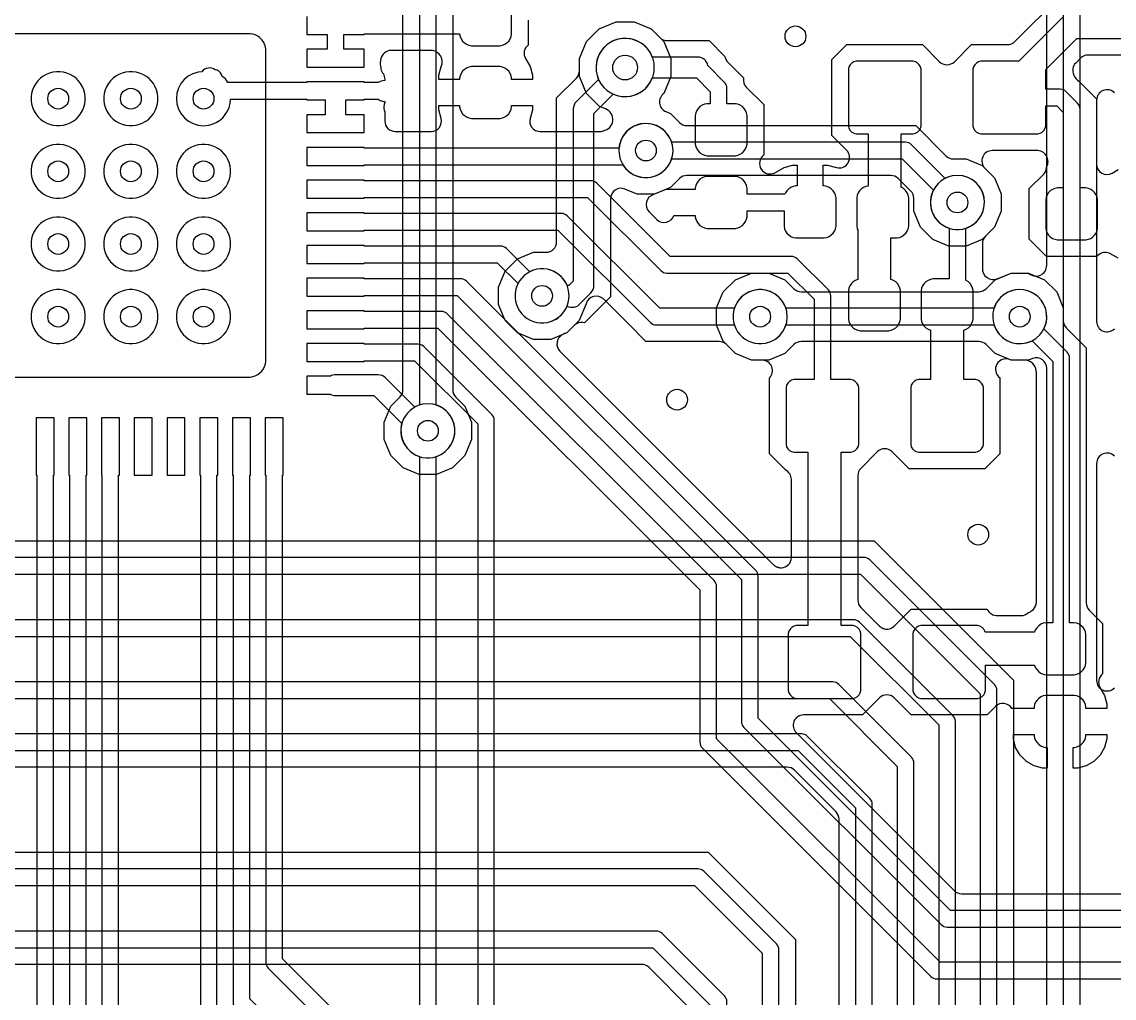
# Model space of a CAD drawing. Header units: millimetres. Extents: x -12.6 to 79.4, y -27 to 65.1.
# Drawn here: x -4.33 to 9.03, y 4.36 to 16.31 of the extents above; entities that cross this region are included whole.
import ezdxf

# ---------------------------------------------------------------- set-up
doc = ezdxf.new("R2010")
doc.units = ezdxf.units.MM

msp = doc.modelspace()

# ---------------------------------------------------------------- linework, layer by layer
at = {"layer": '16_copper'}
for points in [[(9.374, -7.072), (8.611, -6.308), (8.611, 19.685, 0.198912), (8.581, 19.757), (7.618, 20.72), (7.614, 20.739, 0.120111), (7.583, 20.791), (6.694, 21.68, 0.198912), (6.604, 21.717), (2.286, 21.717, 0.198912), (2.196, 21.68), (1.523, 21.006, 0.966787), (1.251, 20.404), (1.291, 20.388, 0.644022), (1.702, 20.827), (2.339, 21.463), (6.551, 21.463), (7.403, 20.611, 0.161413), (7.475, 20.576), (8.407, 19.643), (8.407, -6.35, 0.198912), (8.437, -6.422), (9.231, -7.215)], [(0.533, 19.751), (0.533, 11.618), (0.529, 11.616), (0.489, 11.6), (0.451, 11.578), (0.417, 11.552), (0.386, 11.521), (0.36, 11.487), (0.338, 11.449), (0.322, 11.409), (0.31, 11.368), (0.305, 11.325), (0.305, 11.281), (0.31, 11.238), (0.322, 11.197), (0.338, 11.157), (0.36, 11.119), (0.386, 11.085), (0.417, 11.054), (0.451, 11.028), (0.489, 11.006), (0.529, 10.99), (0.57, 10.978), (0.613, 10.973), (0.657, 10.973), (0.7, 10.978, 0.773262), (0.737, 11.618), (0.737, 19.751, 0.943616)], [(0.94, 16.636), (0.94, 11.805, 0.198912), (0.977, 11.715), (1.087, 11.605), (1.168, 11.409), (1.168, 11.197), (1.087, 11.001), (0.937, 10.851), (0.741, 10.77), (0.529, 10.77), (0.333, 10.851), (0.183, 11.001), (0.102, 11.197), (0.102, 11.409), (0.183, 11.605), (0.293, 11.715, 0.198912), (0.33, 11.805), (0.33, 19.564, 0.198912)], [(8.204, -6.476), (8.204, 12.069, 0.514611), (8.036, 12.189), (8.029, 12.187), (7.98, 12.167), (7.768, 12.167), (7.572, 12.248), (7.462, 12.358, 0.198912), (7.372, 12.395), (5.201, 12.395, 0.198912), (5.111, 12.358), (5.001, 12.248), (4.805, 12.167), (4.593, 12.167), (4.397, 12.248), (4.247, 12.398), (4.166, 12.594), (4.166, 12.806), (4.247, 13.002), (4.397, 13.152), (4.593, 13.233), (4.805, 13.233), (5.001, 13.152), (5.111, 13.042, 0.198912), (5.201, 13.005), (7.372, 13.005, 0.198912), (7.462, 13.042), (7.572, 13.152), (7.768, 13.233), (7.98, 13.233, 0.667923), (8.204, 13.331), (8.204, 16.694, 0.534518)], [(9.031, 15.439, 0.668179), (8.814, 15.349), (8.814, 12.641, 0.668185), (9.031, 12.551)], [(9.031, 10.994, 0.668179), (8.814, 10.904), (8.814, 8.247, 0.668185), (9.031, 8.157)], [(9.44, -9.423), (7.595, -7.578), (7.595, 8.128, 0.198912), (7.565, 8.2), (6.041, 9.724, 0.198912), (5.969, 9.754), (-7.432, 9.754, 0.943616), (-8.072, 9.587), (-8.06, 9.546, 0.722243), (-7.432, 9.55), (5.927, 9.55), (7.391, 8.086), (7.391, -7.62, 0.198912), (7.421, -7.692), (9.326, -9.597, 0.198912)], [(-7.245, 9.957), (6.095, 9.957), (7.798, 8.254), (7.798, -7.441, 0.198912)], [(9.313, -10.058), (7.087, -7.832), (7.087, 7.747, 0.198912), (7.057, 7.819), (5.914, 8.962, 0.198912), (5.842, 8.992), (-8.067, 8.992, 0.943616), (-8.707, 8.825), (-8.695, 8.784, 0.722243), (-8.067, 8.788), (5.8, 8.788), (6.883, 7.705), (6.883, -7.874, 0.198912), (6.913, -7.946), (9.199, -10.232, 0.198912)], [(12.234, -16.662), (6.579, -11.007), (6.579, 7.239, 0.198912), (6.549, 7.311), (5.66, 8.2, 0.198912), (5.588, 8.23), (-8.702, 8.23, 0.943616), (-9.342, 8.063), (-9.33, 8.022, 0.722243), (-8.702, 8.026), (5.546, 8.026), (6.375, 7.197), (6.375, -11.049, 0.198912), (6.405, -11.121), (12.12, -16.836, 0.198912)], [(11.642, -17.213), (6.071, -11.642), (6.071, 6.731, 0.198912), (6.041, 6.803), (5.279, 7.565, 0.198912), (5.207, 7.595), (-9.337, 7.595, 0.943616), (-9.977, 7.428), (-9.965, 7.387, 0.722243), (-9.337, 7.391), (5.165, 7.391), (5.867, 6.689), (5.867, -11.684, 0.198912), (5.897, -11.756), (11.498, -17.357)], [(5.664, -11.81), (5.664, 6.552, 0.198912), (5.627, 6.642), (5.118, 7.151, 0.198912), (5.028, 7.188), (-9.15, 7.188, 0.198912)], [(11.218, -18.694), (4.928, -12.404), (4.928, 4.953, 0.198912), (4.898, 5.025), (4.009, 5.914, 0.198912), (3.937, 5.944), (-10.607, 5.944, 0.943616), (-11.247, 5.777), (-11.235, 5.736, 0.722243), (-10.607, 5.74), (3.895, 5.74), (4.724, 4.911), (4.724, -12.446, 0.198912), (4.754, -12.518), (11.104, -18.868, 0.198912)], [(-10.42, 6.147), (4.063, 6.147), (5.131, 5.079), (5.131, -12.267, 0.198912)], [(10.218, -18.852), (4.318, -12.952), (4.318, -12.7, 0.161412), (4.293, -12.624), (4.293, 4.318, 0.198912), (4.263, 4.39), (3.501, 5.152, 0.198912), (3.429, 5.182), (-11.242, 5.182, 0.943616), (-11.882, 5.015), (-11.87, 4.974, 0.722243), (-11.242, 4.978), (3.387, 4.978), (4.089, 4.276), (4.089, -12.625), (4.078, -12.642, 0.120111), (4.064, -12.7), (4.064, -13.005, 0.198912), (4.101, -13.095), (10.038, -19.032)], [(3.849, 4.229), (3.34, 4.738, 0.198912), (3.25, 4.775), (-7.718, 4.775, 0.767326), (-7.781, 4.538), (-7.171, 4.186)]]:
    msp.add_lwpolyline(points, format="xyb", dxfattribs=at)
for points in [[(1.926, 12.421), (1.73, 12.502), (1.58, 12.652), (1.499, 12.848), (1.499, 13.06), (1.58, 13.256), (1.73, 13.406), (1.926, 13.487), (2.083, 13.487, 0.414214), (2.21, 13.614), (2.21, 15.377), (2.452, 15.619, 0.198912), (2.489, 15.709), (2.489, 15.859), (2.574, 16.065), (2.731, 16.222), (2.937, 16.307), (3.159, 16.307), (3.365, 16.222), (3.522, 16.065), (3.607, 15.859), (3.607, 15.637), (3.522, 15.431, 0.593748), (3.547, 15.208), (3.604, 15.184), (3.714, 15.074, 0.198912), (3.804, 15.037), (6.603, 15.037), (6.972, 14.668, 0.198912), (7.062, 14.63), (7.218, 14.63), (7.414, 14.549), (7.564, 14.399), (7.645, 14.203), (7.645, 13.991), (7.564, 13.795), (7.414, 13.645), (7.218, 13.564), (7.006, 13.564), (6.81, 13.645), (6.66, 13.795), (6.579, 13.991), (6.579, 14.147, 0.198912), (6.541, 14.237), (6.388, 14.39, 0.198912), (6.298, 14.427), (3.804, 14.427, 0.198912), (3.714, 14.39), (3.604, 14.28), (3.408, 14.199), (3.196, 14.199), (3.046, 14.261, 0.534518), (2.87, 14.143), (2.87, 12.944), (2.55, 12.624, 0.281574), (2.419, 12.587), (2.334, 12.502), (2.138, 12.421)], [(2.097, 12.629, 0.233169), (2.329, 12.808), (2.337, 12.827, 0.344151), (2.503, 12.864), (2.63, 12.991, 0.198912), (2.667, 13.081), (2.667, 15.187), (2.903, 15.423, 0.981268), (3.206, 16.068), (3.163, 16.085, 0.65459), (2.723, 15.603), (2.45, 15.33, 0.198912), (2.413, 15.24), (2.413, 13.134), (2.36, 13.081), (2.337, 13.081), (2.329, 13.1), (2.307, 13.138), (2.281, 13.172), (2.25, 13.203), (2.216, 13.229), (2.178, 13.251), (2.138, 13.267), (2.097, 13.279), (2.054, 13.284), (2.01, 13.284), (1.967, 13.279), (1.926, 13.267), (1.886, 13.251), (1.848, 13.229), (1.814, 13.203), (1.783, 13.172), (1.757, 13.138), (1.735, 13.1), (1.719, 13.06), (1.707, 13.019), (1.702, 12.976), (1.702, 12.932), (1.707, 12.889), (1.719, 12.848), (1.735, 12.808), (1.757, 12.77), (1.783, 12.736), (1.814, 12.705), (1.848, 12.679), (1.886, 12.657), (1.926, 12.641), (1.967, 12.629), (2.01, 12.624), (2.054, 12.624)], [(7.177, 13.772, 1), (7.047, 14.422), (7.006, 14.41, 0.036468), (6.961, 14.391), (6.549, 14.804, 0.198912), (6.477, 14.834), (3.617, 14.834, 0.943616), (2.977, 14.667), (2.989, 14.626, 0.722243), (3.617, 14.63), (6.435, 14.63), (6.818, 14.248), (6.815, 14.243), (6.799, 14.203), (6.787, 14.162), (6.782, 14.119), (6.782, 14.075), (6.787, 14.032), (6.799, 13.991), (6.815, 13.951), (6.837, 13.913), (6.863, 13.879), (6.894, 13.848), (6.928, 13.822), (6.966, 13.8), (7.006, 13.784), (7.047, 13.772), (7.09, 13.767), (7.134, 13.767)], [(4.764, 12.375, 0.271945), (5.014, 12.598), (7.559, 12.598, 0.943616), (8.199, 12.765), (8.187, 12.806, 0.722243), (7.559, 12.802), (5.014, 12.802), (5.012, 12.806), (4.996, 12.846), (4.974, 12.884), (4.948, 12.918), (4.917, 12.949), (4.883, 12.975), (4.845, 12.997), (4.805, 13.013), (4.764, 13.025), (4.721, 13.03), (4.677, 13.03), (4.634, 13.025), (4.593, 13.013), (4.553, 12.997), (4.515, 12.975), (4.481, 12.949), (4.45, 12.918), (4.424, 12.884), (4.402, 12.846), (4.386, 12.806), (4.374, 12.765), (4.369, 12.722), (4.369, 12.678), (4.374, 12.635), (4.386, 12.594), (4.402, 12.554), (4.424, 12.516), (4.45, 12.482), (4.481, 12.451), (4.515, 12.425), (4.553, 12.403), (4.593, 12.387), (4.634, 12.375), (4.677, 12.37), (4.721, 12.37)]]:
    msp.add_lwpolyline(points, format="xyb", close=True, dxfattribs=at)
at = {"layer": '1_copper'}
for points in [[(1.862, 16.329), (1.862, 16.023, 0.379162), (1.83, 15.857), (1.885, 15.761), (1.913, 15.656), (1.913, 15.601), (1.659, 15.601), (1.659, 15.617), (1.653, 15.648), (1.641, 15.676), (1.624, 15.702), (1.602, 15.725), (1.576, 15.742), (1.547, 15.754), (1.516, 15.76), (1.167, 15.76), (1.137, 15.754), (1.108, 15.742), (1.082, 15.725), (1.06, 15.702), (1.042, 15.676), (1.03, 15.648), (1.024, 15.617), (1.024, 15.601), (0.77, 15.601), (0.77, 15.656), (0.798, 15.761, 0.509995), (0.691, 15.956), (0.185, 15.956, 0.3458), (0.062, 15.859), (0.058, 15.831, 0.161252), (0.06, 15.744), (0.061, 15.733, 0.124039), (0.091, 15.669), (0.109, 15.604, -0.001163), (0.109, 15.588), (0.104, 15.588, 0.161406), (0.028, 15.563), (-0.145, 15.563), (-0.145, 15.571), (-0.845, 15.571), (-0.845, 15.563), (-1.811, 15.563), (-1.822, 15.585), (-1.839, 15.608), (-1.861, 15.626), (-1.881, 15.636), (-1.881, 15.638, 0.253403), (-1.941, 15.714), (-1.965, 15.721, 0.393785), (-2.13, 15.697), (-2.173, 15.692, 1), (-2.044, 15.042), (-2.002, 15.054, 0.314971), (-1.778, 15.359), (-0.845, 15.359), (-0.845, 15.351), (-0.622, 15.351), (-0.622, 15.171), (-0.845, 15.171), (-0.845, 14.951), (-0.145, 14.951), (-0.145, 15.171), (-0.368, 15.171), (-0.368, 15.351), (-0.145, 15.351), (-0.145, 15.359), (0.028, 15.359, 0.111435), (0.079, 15.337), (0.094, 15.334, -0.012226), (0.109, 15.334), (0.109, 15.318), (0.102, 15.294, 0.158876), (0.109, 15.204), (0.109, 15.093, 0.414214), (0.236, 14.966), (0.675, 14.966, 0.49315), (0.798, 15.126), (0.77, 15.229), (0.77, 15.284), (1.024, 15.284), (1.024, 15.268), (1.03, 15.237), (1.042, 15.209), (1.06, 15.183), (1.082, 15.16), (1.108, 15.143), (1.137, 15.131), (1.167, 15.125), (1.516, 15.125), (1.547, 15.131), (1.576, 15.143), (1.602, 15.16), (1.624, 15.183), (1.641, 15.209), (1.653, 15.237), (1.659, 15.268), (1.659, 15.284), (1.913, 15.284), (1.913, 15.229), (1.885, 15.126, 0.49315), (2.008, 14.966), (2.737, 14.966, 0.05822), (2.769, 14.97), (2.78, 14.974, 0.768935), (2.809, 15.242), (2.731, 15.274), (2.574, 15.431), (2.489, 15.637), (2.489, 15.859), (2.574, 16.065), (2.731, 16.222), (2.937, 16.307), (3.159, 16.307), (3.365, 16.222), (3.471, 16.115, 0.198912), (3.561, 16.078), (4.074, 16.078), (4.269, 15.883, 0.160543), (4.304, 15.812), (4.496, 15.62, 0.250715), (4.533, 15.505), (4.743, 15.295), (4.743, 14.678, 0.942495), (4.885, 14.463), (4.991, 14.524), (5.096, 14.552), (5.151, 14.552), (5.151, 14.299), (5.135, 14.299), (5.104, 14.292), (5.075, 14.28), (5.049, 14.263), (5.027, 14.241), (5.01, 14.215), (5.003, 14.199), (4.54, 14.199), (4.54, 14.272), (4.533, 14.303), (4.521, 14.332), (4.504, 14.358), (4.482, 14.38), (4.456, 14.397), (4.427, 14.409), (4.396, 14.415), (4.048, 14.415), (4.017, 14.409), (3.988, 14.397), (3.962, 14.38), (3.94, 14.358), (3.923, 14.332), (3.911, 14.303), (3.905, 14.272), (3.905, 14.256), (3.573, 14.256, 0.098497), (3.524, 14.247), (3.395, 14.193, 0.570788), (3.34, 13.982), (3.434, 13.888, 0.559717), (3.644, 13.939), (3.905, 13.939), (3.905, 13.923), (3.911, 13.893), (3.923, 13.864), (3.94, 13.838), (3.962, 13.816), (3.988, 13.798), (4.017, 13.786), (4.048, 13.78), (4.396, 13.78), (4.427, 13.786), (4.456, 13.798), (4.482, 13.816), (4.504, 13.838), (4.521, 13.864), (4.533, 13.893), (4.54, 13.923), (4.54, 13.996), (4.992, 13.996), (4.992, 13.807), (4.998, 13.776), (5.01, 13.747), (5.027, 13.721), (5.049, 13.699), (5.075, 13.682), (5.104, 13.67), (5.135, 13.664), (5.484, 13.664), (5.514, 13.67), (5.543, 13.682), (5.569, 13.699), (5.591, 13.721), (5.609, 13.747), (5.621, 13.776), (5.627, 13.807), (5.627, 14.155), (5.621, 14.186), (5.609, 14.215), (5.591, 14.241), (5.569, 14.263), (5.543, 14.28), (5.514, 14.292), (5.484, 14.299), (5.468, 14.299), (5.468, 14.552), (5.522, 14.552), (5.633, 14.523, 0.767333), (5.756, 14.735), (5.575, 14.916), (5.575, 15.844), (5.759, 16.028), (6.686, 16.028), (6.894, 15.819, 0.414214), (7.074, 15.819), (7.283, 16.028), (7.725, 16.028, 0.198912), (7.815, 16.065), (8.362, 16.612)], [(8.401, 16.364), (7.862, 15.825), (7.398, 15.825), (7.37, 15.817), (7.345, 15.802), (7.324, 15.782), (7.309, 15.756), (7.302, 15.728), (7.302, 15.032), (7.309, 15.004), (7.324, 14.978), (7.345, 14.958), (7.37, 14.943), (7.398, 14.936), (8.094, 14.936), (8.122, 14.943), (8.148, 14.958), (8.168, 14.978), (8.183, 15.004), (8.191, 15.032), (8.191, 15.278), (8.327, 15.278), (8.407, 15.198), (8.407, 14.275), (8.334, 14.275), (8.303, 14.268), (8.274, 14.256), (8.248, 14.239), (8.226, 14.217), (8.209, 14.191), (8.197, 14.162), (8.191, 14.131), (8.191, 13.783), (8.197, 13.752), (8.209, 13.723), (8.226, 13.697), (8.248, 13.675), (8.274, 13.658), (8.303, 13.646), (8.334, 13.639), (8.683, 13.639), (8.713, 13.646), (8.742, 13.658), (8.768, 13.675), (8.79, 13.697), (8.808, 13.723), (8.82, 13.752), (8.826, 13.783), (8.826, 14.131), (8.82, 14.162), (8.808, 14.191), (8.79, 14.217), (8.768, 14.239), (8.742, 14.256), (8.713, 14.268), (8.683, 14.275), (8.611, 14.275), (8.611, 15.24, 0.198912), (8.581, 15.312), (8.441, 15.452, 0.198912), (8.369, 15.482), (8.191, 15.482), (8.191, 15.722), (8.572, 16.104), (11.997, 16.104, 0.944056)], [(9.652, 15.9), (8.709, 15.9, 0.198903), (8.619, 15.863), (8.558, 15.802, 0.312725), (8.533, 15.66), (8.538, 15.648, 0.158236), (8.598, 15.582), (8.814, 15.366), (8.814, 14.567, 0.577351), (9.004, 14.457), (9.079, 14.5)], [(9.079, 13.414), (8.983, 13.469, 0.284787), (8.849, 13.465), (8.835, 13.453, 0.039956), (8.817, 13.436), (8.2, 13.436), (7.988, 13.648), (7.988, 14.266), (8.167, 14.445, 0.168017), (8.203, 14.52), (8.203, 14.528, 0.585261), (8.077, 14.732), (7.538, 14.732, 0.668185), (7.448, 14.515), (7.564, 14.399), (7.645, 14.203), (7.645, 13.991), (7.564, 13.795), (7.454, 13.685, 0.198912), (7.417, 13.595), (7.417, 13.295, 0.562338), (7.604, 13.166), (7.768, 13.233), (7.98, 13.233), (8.176, 13.152), (8.326, 13.002), (8.407, 12.806), (8.407, 12.65, 0.198912), (8.445, 12.56), (8.687, 12.318), (8.687, 9.199, 0.198912), (8.724, 9.109), (8.888, 8.945), (8.888, 8.328, 0.379162), (8.855, 8.162), (8.91, 8.066), (8.938, 7.961), (8.938, 7.906), (8.684, 7.906), (8.684, 7.922), (8.678, 7.953), (8.666, 7.982), (8.649, 8.008), (8.627, 8.03), (8.601, 8.047), (8.572, 8.059), (8.541, 8.065), (8.193, 8.065), (8.162, 8.059), (8.133, 8.047), (8.107, 8.03), (8.085, 8.008), (8.068, 7.982), (8.056, 7.953), (8.05, 7.922), (8.05, 7.906), (7.777, 7.906, 0.488662), (7.579, 7.931), (7.475, 7.827), (6.548, 7.827), (6.339, 8.036, 0.414214), (6.159, 8.036), (5.951, 7.827), (5.229, 7.827, 0.668179), (5.14, 7.61), (7.074, 5.676, 0.198912), (7.164, 5.639), (9.525, 5.639, 0.668179)], [(36.616, 5.436), (7.027, 5.436), (4.674, 7.789), (4.674, 9.525, 0.198912), (4.644, 9.597), (1.108, 13.133, 0.198912), (1.036, 13.163), (-0.145, 13.163), (-0.145, 13.171), (-0.845, 13.171), (-0.845, 12.951), (-0.145, 12.951), (-0.145, 12.959), (0.994, 12.959), (4.47, 9.483), (4.47, 7.747, 0.198912), (4.5, 7.675), (6.913, 5.262, 0.198912), (6.985, 5.232), (36.616, 5.232)], [(33.199, 4.801), (6.9, 4.801), (4.166, 7.535), (4.166, 9.398, 0.198912), (4.136, 9.47), (0.873, 12.733, 0.198912), (0.801, 12.763), (-0.145, 12.763), (-0.145, 12.771), (-0.845, 12.771), (-0.845, 12.551), (-0.145, 12.551), (-0.145, 12.559), (0.759, 12.559), (3.962, 9.356), (3.962, 7.493, 0.198912), (3.992, 7.421), (6.786, 4.627, 0.198912), (6.858, 4.597), (33.196, 4.597)], [(11.673, -3.2), (8.754, -3.2), (1.448, 4.106), (1.448, 11.43, 0.198912), (1.418, 11.502), (0.587, 12.333, 0.198912), (0.515, 12.363), (-0.145, 12.363), (-0.145, 12.371), (-0.845, 12.371), (-0.845, 12.151), (-0.145, 12.151), (-0.145, 12.159), (0.473, 12.159), (1.245, 11.388), (1.245, 4.064, 0.198912), (1.274, 3.992), (8.64, -3.374, 0.198912), (8.712, -3.404), (11.673, -3.404)], [(37.581, -3.835), (8.5, -3.835), (0.737, 3.928), (0.737, 10.988, 0.943616), (0.57, 11.628), (0.529, 11.616, 0.044715), (0.475, 11.592), (0.116, 11.951, 0.198912), (0.026, 11.988), (-0.495, 11.988, 0.129219), (-0.557, 11.971), (-0.845, 11.971), (-0.845, 11.751), (-0.558, 11.751, 0.130006), (-0.495, 11.734), (-0.026, 11.734), (0.317, 11.391, 0.401692), (0.533, 10.988), (0.533, 3.886, 0.198912), (0.563, 3.814), (8.386, -4.009, 0.198912), (8.458, -4.039), (37.581, -4.039)], [(9.44, -11.328), (-3.944, 2.055), (-3.944, 10.761), (-3.935, 10.761), (-3.935, 11.461), (-4.155, 11.461), (-4.155, 10.761), (-4.147, 10.761), (-4.147, 2.013, 0.198912), (-4.117, 1.941), (9.326, -11.502, 0.198912)], [(9.597, -10.723), (-3.544, 2.417), (-3.544, 10.761), (-3.535, 10.761), (-3.535, 11.461), (-3.755, 11.461), (-3.755, 10.761), (-3.747, 10.761), (-3.747, 2.375, 0.198912), (-3.717, 2.303), (9.423, -10.837, 0.078056)], [(9.135, -8.026), (-3.15, 4.233), (-3.15, 10.761), (-3.135, 10.761), (-3.135, 11.461), (-3.355, 11.461), (-3.355, 10.761), (-3.353, 10.761), (-3.353, 4.191, 0.199178), (-3.323, 4.119), (9.021, -8.2, 0.198647), (9.093, -8.23)], [(53.634, -5.74), (7.789, -5.74), (-1.944, 3.992), (-1.944, 10.761), (-1.935, 10.761), (-1.935, 11.461), (-2.155, 11.461), (-2.155, 10.761), (-2.147, 10.761), (-2.147, 3.95, 0.198912), (-2.117, 3.878), (7.675, -5.914, 0.198912), (7.747, -5.944), (53.634, -5.944)], [(29.022, -4.47), (8.17, -4.47), (-1.144, 4.843), (-1.144, 10.761), (-1.135, 10.761), (-1.135, 11.461), (-1.355, 11.461), (-1.355, 10.761), (-1.347, 10.761), (-1.347, 4.801, 0.198912), (-1.317, 4.729), (8.056, -4.644, 0.198912), (8.128, -4.674), (29.022, -4.674)]]:
    msp.add_lwpolyline(points, format="xyb", dxfattribs=at)
for points in [[(-0.845, 16.371), (-0.845, 16.151), (-0.597, 16.151), (-0.597, 15.971), (-0.845, 15.971), (-0.845, 15.751), (-0.145, 15.751), (-0.145, 15.971), (-0.394, 15.971), (-0.394, 16.151), (-0.145, 16.151), (-0.145, 16.159), (1.024, 16.159), (1.024, 16.157), (1.03, 16.126), (1.042, 16.098), (1.06, 16.072), (1.082, 16.049), (1.108, 16.032), (1.137, 16.02), (1.167, 16.014), (1.516, 16.014), (1.547, 16.02), (1.576, 16.032), (1.602, 16.049), (1.624, 16.072), (1.641, 16.098), (1.653, 16.126), (1.659, 16.157), (1.659, 16.466)], [(-5.352, 11.961), (-1.539, 11.961), (-1.506, 11.966), (-1.475, 11.976), (-1.445, 11.991), (-1.418, 12.011), (-1.395, 12.034), (-1.376, 12.061), (-1.361, 12.09), (-1.35, 12.122), (-1.345, 12.154), (-1.345, 15.968), (-1.35, 16), (-1.361, 16.032), (-1.376, 16.061), (-1.395, 16.088), (-1.418, 16.111), (-1.445, 16.131), (-1.475, 16.146), (-1.506, 16.156), (-1.539, 16.161), (-5.352, 16.161)]]:
    msp.add_lwpolyline(points, dxfattribs=at)
for points in [[(4.427, 14.675), (4.456, 14.687), (4.482, 14.705), (4.504, 14.727), (4.521, 14.753), (4.533, 14.782), (4.54, 14.812), (4.54, 15.161), (4.533, 15.192), (4.521, 15.221), (4.504, 15.247), (4.482, 15.269), (4.456, 15.286), (4.427, 15.298), (4.396, 15.304), (4.293, 15.304), (4.293, 15.494, 0.198912), (4.263, 15.566), (4.062, 15.767), (4.061, 15.774, 0.355417), (3.937, 15.875), (3.38, 15.875, 0.981272), (2.711, 15.633), (2.728, 15.59, 0.654591), (3.38, 15.621), (3.92, 15.621), (4.089, 15.452), (4.089, 15.304), (4.048, 15.304), (4.017, 15.298), (3.988, 15.286), (3.962, 15.269), (3.94, 15.247), (3.923, 15.221), (3.911, 15.192), (3.905, 15.161), (3.905, 14.812), (3.911, 14.782), (3.923, 14.753), (3.94, 14.727), (3.962, 14.705), (3.988, 14.687), (4.017, 14.675), (4.048, 14.669), (4.396, 14.669)], [(3.367, 14.407, 1), (3.237, 15.057), (3.196, 15.045, 0.295914), (2.973, 14.763), (-0.145, 14.763), (-0.145, 14.771), (-0.845, 14.771), (-0.845, 14.551), (-0.145, 14.551), (-0.145, 14.559), (3.02, 14.559), (3.027, 14.548), (3.053, 14.514), (3.084, 14.483), (3.118, 14.457), (3.156, 14.435), (3.196, 14.419), (3.237, 14.407), (3.28, 14.402), (3.324, 14.402)], [(7.36, 11.048), (7.386, 11.063), (7.406, 11.083), (7.421, 11.109), (7.429, 11.137), (7.429, 11.833), (7.421, 11.861), (7.406, 11.887), (7.386, 11.907), (7.36, 11.922), (7.332, 11.93), (7.189, 11.93), (7.189, 12.532), (7.191, 12.533), (7.22, 12.545), (7.246, 12.562), (7.268, 12.584), (7.285, 12.61), (7.297, 12.639), (7.303, 12.67), (7.303, 13.018), (7.297, 13.049), (7.285, 13.078), (7.268, 13.104), (7.246, 13.126), (7.22, 13.143), (7.214, 13.146), (7.214, 13.782, 0.943616), (7.047, 14.422), (7.006, 14.41, 0.722243), (7.01, 13.782), (7.01, 13.162), (6.811, 13.162), (6.781, 13.155), (6.752, 13.143), (6.726, 13.126), (6.704, 13.104), (6.686, 13.078), (6.674, 13.049), (6.668, 13.018), (6.668, 12.67), (6.674, 12.639), (6.686, 12.61), (6.704, 12.584), (6.726, 12.562), (6.752, 12.545), (6.781, 12.533), (6.783, 12.532), (6.783, 11.93), (6.636, 11.93), (6.608, 11.922), (6.583, 11.907), (6.562, 11.887), (6.547, 11.861), (6.54, 11.833), (6.54, 11.137), (6.547, 11.109), (6.562, 11.083), (6.583, 11.063), (6.608, 11.048), (6.636, 11.04), (7.332, 11.04)], [(5.863, 8.038), (5.889, 8.053), (5.909, 8.073), (5.924, 8.099), (5.932, 8.127), (5.932, 8.823), (5.924, 8.851), (5.909, 8.877), (5.889, 8.897), (5.863, 8.912), (5.835, 8.92), (5.69, 8.92), (5.69, 11.04), (5.808, 11.04), (5.836, 11.048), (5.862, 11.063), (5.882, 11.083), (5.897, 11.109), (5.905, 11.137), (5.905, 11.833), (5.897, 11.861), (5.882, 11.887), (5.862, 11.907), (5.836, 11.922), (5.808, 11.93), (5.563, 11.93), (5.563, 12.954, 0.198912), (5.533, 13.026), (5.152, 13.407, 0.198912), (5.08, 13.437), (3.598, 13.437), (2.702, 14.333, 0.198912), (2.63, 14.363), (-0.145, 14.363), (-0.145, 14.371), (-0.845, 14.371), (-0.845, 14.151), (-0.145, 14.151), (-0.145, 14.159), (2.588, 14.159), (3.484, 13.263, 0.198912), (3.556, 13.233), (5.038, 13.233), (5.359, 12.912), (5.359, 11.93), (5.112, 11.93), (5.084, 11.922), (5.059, 11.907), (5.038, 11.887), (5.023, 11.861), (5.016, 11.833), (5.016, 11.137), (5.023, 11.109), (5.038, 11.083), (5.059, 11.063), (5.084, 11.048), (5.112, 11.04), (5.284, 11.04), (5.284, 8.92), (5.139, 8.92), (5.111, 8.912), (5.086, 8.897), (5.065, 8.877), (5.05, 8.851), (5.043, 8.823), (5.043, 8.127), (5.05, 8.099), (5.065, 8.073), (5.086, 8.053), (5.111, 8.038), (5.139, 8.03), (5.835, 8.03)], [(4.764, 12.375, 1), (4.634, 13.025), (4.593, 13.013, 0.237098), (4.384, 12.802), (3.471, 12.802), (2.34, 13.933, 0.198912), (2.268, 13.963), (-0.145, 13.963), (-0.145, 13.971), (-0.845, 13.971), (-0.845, 13.751), (-0.145, 13.751), (-0.145, 13.759), (2.226, 13.759), (3.357, 12.628, 0.198912), (3.429, 12.598), (4.384, 12.598), (4.386, 12.594), (4.402, 12.554), (4.424, 12.516), (4.45, 12.482), (4.481, 12.451), (4.515, 12.425), (4.553, 12.403), (4.593, 12.387), (4.634, 12.375), (4.677, 12.37), (4.721, 12.37)], [(2.097, 12.629, 1), (1.967, 13.279), (1.926, 13.267, 0.036468), (1.881, 13.248), (1.597, 13.533, 0.198912), (1.525, 13.563), (-0.145, 13.563), (-0.145, 13.571), (-0.845, 13.571), (-0.845, 13.351), (-0.145, 13.351), (-0.145, 13.359), (1.483, 13.359), (1.738, 13.105), (1.735, 13.1), (1.719, 13.06), (1.707, 13.019), (1.702, 12.976), (1.702, 12.932), (1.707, 12.889), (1.719, 12.848), (1.735, 12.808), (1.757, 12.77), (1.783, 12.736), (1.814, 12.705), (1.848, 12.679), (1.886, 12.657), (1.926, 12.641), (1.967, 12.629), (2.01, 12.624), (2.054, 12.624)], [(7.387, 8.038), (7.413, 8.053), (7.433, 8.073), (7.448, 8.099), (7.456, 8.127), (7.456, 8.434), (8.055, 8.434), (8.056, 8.432), (8.068, 8.403), (8.085, 8.377), (8.107, 8.355), (8.133, 8.337), (8.162, 8.325), (8.193, 8.319), (8.541, 8.319), (8.572, 8.325), (8.601, 8.337), (8.627, 8.355), (8.649, 8.377), (8.666, 8.403), (8.678, 8.432), (8.684, 8.462), (8.684, 8.811), (8.678, 8.842), (8.666, 8.871), (8.649, 8.897), (8.627, 8.919), (8.601, 8.936), (8.572, 8.948), (8.541, 8.954), (8.484, 8.954), (8.484, 12.192, 0.198912), (8.454, 12.264), (8.168, 12.549, 0.94362), (7.599, 12.884), (7.577, 12.846, 0.722243), (8.025, 12.406), (8.28, 12.15), (8.28, 8.954), (8.193, 8.954), (8.162, 8.948), (8.133, 8.936), (8.107, 8.919), (8.085, 8.897), (8.068, 8.871), (8.056, 8.842), (8.055, 8.84), (7.451, 8.84), (7.448, 8.851), (7.433, 8.877), (7.413, 8.897), (7.387, 8.912), (7.359, 8.92), (6.663, 8.92), (6.635, 8.912), (6.61, 8.897), (6.589, 8.877), (6.574, 8.851), (6.567, 8.823), (6.567, 8.127), (6.574, 8.099), (6.589, 8.073), (6.61, 8.053), (6.635, 8.038), (6.663, 8.03), (7.359, 8.03)], [(4.959, 9.628, 0.401786), (5.081, 9.754), (5.081, 10.71, 0.268262), (5.01, 10.824), (4.812, 11.021), (4.812, 11.949, 0.673148), (4.724, 12.167), (4.593, 12.167), (4.397, 12.248), (4.287, 12.358, 0.198912), (4.197, 12.395), (3.303, 12.395), (3.087, 12.611), (2.782, 12.916, 0.565724), (2.57, 12.858), (2.484, 12.652), (2.334, 12.502, 0.093418), (2.284, 12.48), (2.275, 12.476, 0.486108), (2.251, 12.277), (4.864, 9.664), (4.869, 9.66), (4.874, 9.655), (4.88, 9.651), (4.886, 9.646), (4.892, 9.644), (4.897, 9.64), (4.904, 9.638), (4.911, 9.634), (4.918, 9.633), (4.924, 9.63), (4.931, 9.629), (4.939, 9.628), (4.945, 9.628), (4.952, 9.627)], [(6.261, 8.878, 0.174637), (6.339, 8.914), (6.548, 9.123), (7.475, 9.123, 0.316622), (7.607, 9.043), (7.891, 9.043, 0.185648), (7.976, 9.076), (7.981, 9.08, 0.355129), (8.077, 9.229), (8.077, 12.013, 0.021326), (8.077, 12.024), (8.075, 12.032, 0.428076), (7.924, 12.167), (7.768, 12.167, 0.836496), (7.608, 11.973), (7.612, 11.969, 0.044779), (7.632, 11.949), (7.632, 11.021), (7.448, 10.837), (6.521, 10.837), (6.312, 11.046, 0.414214), (6.132, 11.046), (5.931, 10.844, 0.198912), (5.894, 10.755), (5.894, 9.232, 0.198912), (5.931, 9.143), (6.159, 8.914), (6.17, 8.906), (6.18, 8.898), (6.181, 8.897), (6.181, 8.897), (6.193, 8.891), (6.205, 8.885), (6.206, 8.885), (6.207, 8.884), (6.219, 8.881), (6.232, 8.878), (6.233, 8.878), (6.234, 8.878), (6.247, 8.878), (6.26, 8.877)], [(32.137, -5.308, 0.182645), (32.203, -5.279), (32.488, -4.993, 0.94362), (32.823, -4.424), (32.785, -4.402, 0.722243), (32.345, -4.85), (32.089, -5.105), (7.916, -5.105), (-1.544, 4.354), (-1.544, 10.761), (-1.535, 10.761), (-1.535, 11.461), (-1.755, 11.461), (-1.755, 10.761), (-1.747, 10.761), (-1.747, 4.312, 0.198912), (-1.717, 4.24), (7.802, -5.279, 0.198912), (7.874, -5.309), (32.131, -5.309)]]:
    msp.add_lwpolyline(points, format="xyb", close=True, dxfattribs=at)
for points in [[(6.302, 12.533), (6.331, 12.545), (6.357, 12.562), (6.379, 12.584), (6.396, 12.61), (6.408, 12.639), (6.414, 12.67), (6.414, 13.018), (6.408, 13.049), (6.396, 13.078), (6.379, 13.104), (6.357, 13.126), (6.331, 13.143), (6.302, 13.155), (6.299, 13.156), (6.299, 13.664), (6.373, 13.664), (6.403, 13.67), (6.432, 13.682), (6.458, 13.699), (6.48, 13.721), (6.498, 13.747), (6.51, 13.776), (6.516, 13.807), (6.516, 14.155), (6.51, 14.186), (6.498, 14.215), (6.48, 14.241), (6.458, 14.263), (6.432, 14.28), (6.425, 14.283), (6.425, 14.936), (6.57, 14.936), (6.598, 14.943), (6.624, 14.958), (6.644, 14.978), (6.659, 15.004), (6.667, 15.032), (6.667, 15.728), (6.659, 15.756), (6.644, 15.782), (6.624, 15.802), (6.598, 15.817), (6.57, 15.825), (5.874, 15.825), (5.846, 15.817), (5.821, 15.802), (5.8, 15.782), (5.785, 15.756), (5.778, 15.728), (5.778, 15.032), (5.785, 15.004), (5.8, 14.978), (5.821, 14.958), (5.846, 14.943), (5.874, 14.936), (6.019, 14.936), (6.019, 14.298), (5.993, 14.292), (5.964, 14.28), (5.938, 14.263), (5.916, 14.241), (5.899, 14.215), (5.887, 14.186), (5.881, 14.155), (5.881, 13.807), (5.887, 13.776), (5.892, 13.763), (5.892, 13.155), (5.892, 13.155), (5.863, 13.143), (5.837, 13.126), (5.815, 13.104), (5.797, 13.078), (5.785, 13.049), (5.779, 13.018), (5.779, 12.67), (5.785, 12.639), (5.797, 12.61), (5.815, 12.584), (5.837, 12.562), (5.863, 12.545), (5.892, 12.533), (5.922, 12.527), (6.271, 12.527)], [(-3.822, 15.042), (-3.78, 15.054), (-3.74, 15.07), (-3.702, 15.092), (-3.668, 15.118), (-3.637, 15.149), (-3.611, 15.183), (-3.589, 15.221), (-3.573, 15.261), (-3.562, 15.302), (-3.556, 15.345), (-3.556, 15.389), (-3.562, 15.432), (-3.573, 15.473), (-3.589, 15.513), (-3.611, 15.551), (-3.637, 15.585), (-3.668, 15.616), (-3.702, 15.642), (-3.74, 15.664), (-3.78, 15.68), (-3.822, 15.692), (-3.865, 15.697), (-3.908, 15.697), (-3.951, 15.692), (-3.993, 15.68), (-4.033, 15.664), (-4.07, 15.642), (-4.104, 15.616), (-4.135, 15.585), (-4.161, 15.551), (-4.183, 15.513), (-4.2, 15.473), (-4.211, 15.432), (-4.216, 15.389), (-4.216, 15.345), (-4.211, 15.302), (-4.2, 15.261), (-4.183, 15.221), (-4.161, 15.183), (-4.135, 15.149), (-4.104, 15.118), (-4.07, 15.092), (-4.033, 15.07), (-3.993, 15.054), (-3.951, 15.042), (-3.908, 15.037), (-3.865, 15.037)], [(-2.933, 15.042), (-2.891, 15.054), (-2.851, 15.07), (-2.813, 15.092), (-2.779, 15.118), (-2.748, 15.149), (-2.722, 15.183), (-2.7, 15.221), (-2.684, 15.261), (-2.673, 15.302), (-2.667, 15.345), (-2.667, 15.389), (-2.673, 15.432), (-2.684, 15.473), (-2.7, 15.513), (-2.722, 15.551), (-2.748, 15.585), (-2.779, 15.616), (-2.813, 15.642), (-2.851, 15.664), (-2.891, 15.68), (-2.933, 15.692), (-2.976, 15.697), (-3.019, 15.697), (-3.062, 15.692), (-3.104, 15.68), (-3.144, 15.664), (-3.181, 15.642), (-3.215, 15.616), (-3.246, 15.585), (-3.272, 15.551), (-3.294, 15.513), (-3.311, 15.473), (-3.322, 15.432), (-3.327, 15.389), (-3.327, 15.345), (-3.322, 15.302), (-3.311, 15.261), (-3.294, 15.221), (-3.272, 15.183), (-3.246, 15.149), (-3.215, 15.118), (-3.181, 15.092), (-3.144, 15.07), (-3.104, 15.054), (-3.062, 15.042), (-3.019, 15.037), (-2.976, 15.037)], [(-3.822, 14.153), (-3.78, 14.165), (-3.74, 14.181), (-3.702, 14.203), (-3.668, 14.229), (-3.637, 14.26), (-3.611, 14.294), (-3.589, 14.332), (-3.573, 14.372), (-3.562, 14.413), (-3.556, 14.456), (-3.556, 14.5), (-3.562, 14.543), (-3.573, 14.584), (-3.589, 14.624), (-3.611, 14.662), (-3.637, 14.696), (-3.668, 14.727), (-3.702, 14.753), (-3.74, 14.775), (-3.78, 14.791), (-3.822, 14.803), (-3.865, 14.808), (-3.908, 14.808), (-3.951, 14.803), (-3.993, 14.791), (-4.033, 14.775), (-4.07, 14.753), (-4.104, 14.727), (-4.135, 14.696), (-4.161, 14.662), (-4.183, 14.624), (-4.2, 14.584), (-4.211, 14.543), (-4.216, 14.5), (-4.216, 14.456), (-4.211, 14.413), (-4.2, 14.372), (-4.183, 14.332), (-4.161, 14.294), (-4.135, 14.26), (-4.104, 14.229), (-4.07, 14.203), (-4.033, 14.181), (-3.993, 14.165), (-3.951, 14.153), (-3.908, 14.148), (-3.865, 14.148)], [(-2.933, 14.153), (-2.891, 14.165), (-2.851, 14.181), (-2.813, 14.203), (-2.779, 14.229), (-2.748, 14.26), (-2.722, 14.294), (-2.7, 14.332), (-2.684, 14.372), (-2.673, 14.413), (-2.667, 14.456), (-2.667, 14.5), (-2.673, 14.543), (-2.684, 14.584), (-2.7, 14.624), (-2.722, 14.662), (-2.748, 14.696), (-2.779, 14.727), (-2.813, 14.753), (-2.851, 14.775), (-2.891, 14.791), (-2.933, 14.803), (-2.976, 14.808), (-3.019, 14.808), (-3.062, 14.803), (-3.104, 14.791), (-3.144, 14.775), (-3.181, 14.753), (-3.215, 14.727), (-3.246, 14.696), (-3.272, 14.662), (-3.294, 14.624), (-3.311, 14.584), (-3.322, 14.543), (-3.327, 14.5), (-3.327, 14.456), (-3.322, 14.413), (-3.311, 14.372), (-3.294, 14.332), (-3.272, 14.294), (-3.246, 14.26), (-3.215, 14.229), (-3.181, 14.203), (-3.144, 14.181), (-3.104, 14.165), (-3.062, 14.153), (-3.019, 14.148), (-2.976, 14.148)], [(-2.044, 14.153), (-2.002, 14.165), (-1.962, 14.181), (-1.924, 14.203), (-1.89, 14.229), (-1.859, 14.26), (-1.833, 14.294), (-1.811, 14.332), (-1.795, 14.372), (-1.784, 14.413), (-1.778, 14.456), (-1.778, 14.5), (-1.784, 14.543), (-1.795, 14.584), (-1.811, 14.624), (-1.833, 14.662), (-1.859, 14.696), (-1.89, 14.727), (-1.924, 14.753), (-1.962, 14.775), (-2.002, 14.791), (-2.044, 14.803), (-2.087, 14.808), (-2.13, 14.808), (-2.173, 14.803), (-2.215, 14.791), (-2.255, 14.775), (-2.292, 14.753), (-2.326, 14.727), (-2.357, 14.696), (-2.383, 14.662), (-2.405, 14.624), (-2.422, 14.584), (-2.433, 14.543), (-2.438, 14.5), (-2.438, 14.456), (-2.433, 14.413), (-2.422, 14.372), (-2.405, 14.332), (-2.383, 14.294), (-2.357, 14.26), (-2.326, 14.229), (-2.292, 14.203), (-2.255, 14.181), (-2.215, 14.165), (-2.173, 14.153), (-2.13, 14.148), (-2.087, 14.148)], [(-3.822, 13.264), (-3.78, 13.276), (-3.74, 13.292), (-3.702, 13.314), (-3.668, 13.34), (-3.637, 13.371), (-3.611, 13.405), (-3.589, 13.443), (-3.573, 13.483), (-3.562, 13.524), (-3.556, 13.567), (-3.556, 13.611), (-3.562, 13.654), (-3.573, 13.695), (-3.589, 13.735), (-3.611, 13.773), (-3.637, 13.807), (-3.668, 13.838), (-3.702, 13.864), (-3.74, 13.886), (-3.78, 13.902), (-3.822, 13.914), (-3.865, 13.919), (-3.908, 13.919), (-3.951, 13.914), (-3.993, 13.902), (-4.033, 13.886), (-4.07, 13.864), (-4.104, 13.838), (-4.135, 13.807), (-4.161, 13.773), (-4.183, 13.735), (-4.2, 13.695), (-4.211, 13.654), (-4.216, 13.611), (-4.216, 13.567), (-4.211, 13.524), (-4.2, 13.483), (-4.183, 13.443), (-4.161, 13.405), (-4.135, 13.371), (-4.104, 13.34), (-4.07, 13.314), (-4.033, 13.292), (-3.993, 13.276), (-3.951, 13.264), (-3.908, 13.259), (-3.865, 13.259)], [(-2.933, 13.264), (-2.891, 13.276), (-2.851, 13.292), (-2.813, 13.314), (-2.779, 13.34), (-2.748, 13.371), (-2.722, 13.405), (-2.7, 13.443), (-2.684, 13.483), (-2.673, 13.524), (-2.667, 13.567), (-2.667, 13.611), (-2.673, 13.654), (-2.684, 13.695), (-2.7, 13.735), (-2.722, 13.773), (-2.748, 13.807), (-2.779, 13.838), (-2.813, 13.864), (-2.851, 13.886), (-2.891, 13.902), (-2.933, 13.914), (-2.976, 13.919), (-3.019, 13.919), (-3.062, 13.914), (-3.104, 13.902), (-3.144, 13.886), (-3.181, 13.864), (-3.215, 13.838), (-3.246, 13.807), (-3.272, 13.773), (-3.294, 13.735), (-3.311, 13.695), (-3.322, 13.654), (-3.327, 13.611), (-3.327, 13.567), (-3.322, 13.524), (-3.311, 13.483), (-3.294, 13.443), (-3.272, 13.405), (-3.246, 13.371), (-3.215, 13.34), (-3.181, 13.314), (-3.144, 13.292), (-3.104, 13.276), (-3.062, 13.264), (-3.019, 13.259), (-2.976, 13.259)], [(-2.044, 13.264), (-2.002, 13.276), (-1.962, 13.292), (-1.924, 13.314), (-1.89, 13.34), (-1.859, 13.371), (-1.833, 13.405), (-1.811, 13.443), (-1.795, 13.483), (-1.784, 13.524), (-1.778, 13.567), (-1.778, 13.611), (-1.784, 13.654), (-1.795, 13.695), (-1.811, 13.735), (-1.833, 13.773), (-1.859, 13.807), (-1.89, 13.838), (-1.924, 13.864), (-1.962, 13.886), (-2.002, 13.902), (-2.044, 13.914), (-2.087, 13.919), (-2.13, 13.919), (-2.173, 13.914), (-2.215, 13.902), (-2.255, 13.886), (-2.292, 13.864), (-2.326, 13.838), (-2.357, 13.807), (-2.383, 13.773), (-2.405, 13.735), (-2.422, 13.695), (-2.433, 13.654), (-2.438, 13.611), (-2.438, 13.567), (-2.433, 13.524), (-2.422, 13.483), (-2.405, 13.443), (-2.383, 13.405), (-2.357, 13.371), (-2.326, 13.34), (-2.292, 13.314), (-2.255, 13.292), (-2.215, 13.276), (-2.173, 13.264), (-2.13, 13.259), (-2.087, 13.259)], [(-3.822, 12.375), (-3.78, 12.387), (-3.74, 12.403), (-3.702, 12.425), (-3.668, 12.451), (-3.637, 12.482), (-3.611, 12.516), (-3.589, 12.554), (-3.573, 12.594), (-3.562, 12.635), (-3.556, 12.678), (-3.556, 12.722), (-3.562, 12.765), (-3.573, 12.806), (-3.589, 12.846), (-3.611, 12.884), (-3.637, 12.918), (-3.668, 12.949), (-3.702, 12.975), (-3.74, 12.997), (-3.78, 13.013), (-3.822, 13.025), (-3.865, 13.03), (-3.908, 13.03), (-3.951, 13.025), (-3.993, 13.013), (-4.033, 12.997), (-4.07, 12.975), (-4.104, 12.949), (-4.135, 12.918), (-4.161, 12.884), (-4.183, 12.846), (-4.2, 12.806), (-4.211, 12.765), (-4.216, 12.722), (-4.216, 12.678), (-4.211, 12.635), (-4.2, 12.594), (-4.183, 12.554), (-4.161, 12.516), (-4.135, 12.482), (-4.104, 12.451), (-4.07, 12.425), (-4.033, 12.403), (-3.993, 12.387), (-3.951, 12.375), (-3.908, 12.37), (-3.865, 12.37)], [(-2.933, 12.375), (-2.891, 12.387), (-2.851, 12.403), (-2.813, 12.425), (-2.779, 12.451), (-2.748, 12.482), (-2.722, 12.516), (-2.7, 12.554), (-2.684, 12.594), (-2.673, 12.635), (-2.667, 12.678), (-2.667, 12.722), (-2.673, 12.765), (-2.684, 12.806), (-2.7, 12.846), (-2.722, 12.884), (-2.748, 12.918), (-2.779, 12.949), (-2.813, 12.975), (-2.851, 12.997), (-2.891, 13.013), (-2.933, 13.025), (-2.976, 13.03), (-3.019, 13.03), (-3.062, 13.025), (-3.104, 13.013), (-3.144, 12.997), (-3.181, 12.975), (-3.215, 12.949), (-3.246, 12.918), (-3.272, 12.884), (-3.294, 12.846), (-3.311, 12.806), (-3.322, 12.765), (-3.327, 12.722), (-3.327, 12.678), (-3.322, 12.635), (-3.311, 12.594), (-3.294, 12.554), (-3.272, 12.516), (-3.246, 12.482), (-3.215, 12.451), (-3.181, 12.425), (-3.144, 12.403), (-3.104, 12.387), (-3.062, 12.375), (-3.019, 12.37), (-2.976, 12.37)], [(-2.044, 12.375), (-2.002, 12.387), (-1.962, 12.403), (-1.924, 12.425), (-1.89, 12.451), (-1.859, 12.482), (-1.833, 12.516), (-1.811, 12.554), (-1.795, 12.594), (-1.784, 12.635), (-1.778, 12.678), (-1.778, 12.722), (-1.784, 12.765), (-1.795, 12.806), (-1.811, 12.846), (-1.833, 12.884), (-1.859, 12.918), (-1.89, 12.949), (-1.924, 12.975), (-1.962, 12.997), (-2.002, 13.013), (-2.044, 13.025), (-2.087, 13.03), (-2.13, 13.03), (-2.173, 13.025), (-2.215, 13.013), (-2.255, 12.997), (-2.292, 12.975), (-2.326, 12.949), (-2.357, 12.918), (-2.383, 12.884), (-2.405, 12.846), (-2.422, 12.806), (-2.433, 12.765), (-2.438, 12.722), (-2.438, 12.678), (-2.433, 12.635), (-2.422, 12.594), (-2.405, 12.554), (-2.383, 12.516), (-2.357, 12.482), (-2.326, 12.451), (-2.292, 12.425), (-2.255, 12.403), (-2.215, 12.387), (-2.173, 12.375), (-2.13, 12.37), (-2.087, 12.37)], [(-2.735, 11.461), (-2.955, 11.461), (-2.955, 10.761), (-2.735, 10.761)], [(-2.335, 11.461), (-2.555, 11.461), (-2.555, 10.761), (-2.335, 10.761)], [(8.154, 7.176), (8.049, 7.204), (7.955, 7.259), (7.878, 7.336), (7.824, 7.43), (7.796, 7.535), (7.796, 7.589), (8.05, 7.589), (8.05, 7.573), (8.056, 7.543), (8.068, 7.514), (8.085, 7.488), (8.107, 7.466), (8.133, 7.448), (8.162, 7.436), (8.193, 7.43), (8.208, 7.43), (8.208, 7.176)], [(8.526, 7.176), (8.526, 7.43), (8.541, 7.43), (8.572, 7.436), (8.601, 7.448), (8.627, 7.466), (8.649, 7.488), (8.666, 7.514), (8.678, 7.543), (8.684, 7.573), (8.684, 7.589), (8.938, 7.589), (8.938, 7.535), (8.91, 7.43), (8.856, 7.336), (8.779, 7.259), (8.685, 7.204), (8.58, 7.176)]]:
    msp.add_lwpolyline(points, close=True, dxfattribs=at)
at = {"layer": 'drills_via_1_16'}
for centre, radius in [((5.131, 16.129), 0.127), ((3.048, 15.748), 0.152), ((-3.886, 15.367), 0.127), ((-2.997, 15.367), 0.127), ((-2.108, 15.367), 0.127), ((3.302, 14.732), 0.127), ((-3.886, 14.478), 0.127), ((-2.997, 14.478), 0.127), ((-2.108, 14.478), 0.127), ((7.112, 14.097), 0.127), ((-3.886, 13.589), 0.127), ((-2.997, 13.589), 0.127), ((-2.108, 13.589), 0.127), ((2.032, 12.954), 0.127), ((-3.886, 12.7), 0.127), ((-2.997, 12.7), 0.127), ((-2.108, 12.7), 0.127), ((4.699, 12.7), 0.127), ((7.874, 12.7), 0.127), ((3.683, 11.684), 0.127), ((0.635, 11.303), 0.127), ((7.366, 10.033), 0.127)]:
    msp.add_circle(centre, radius, dxfattribs=at)

doc.saveas('drawing.dxf')
